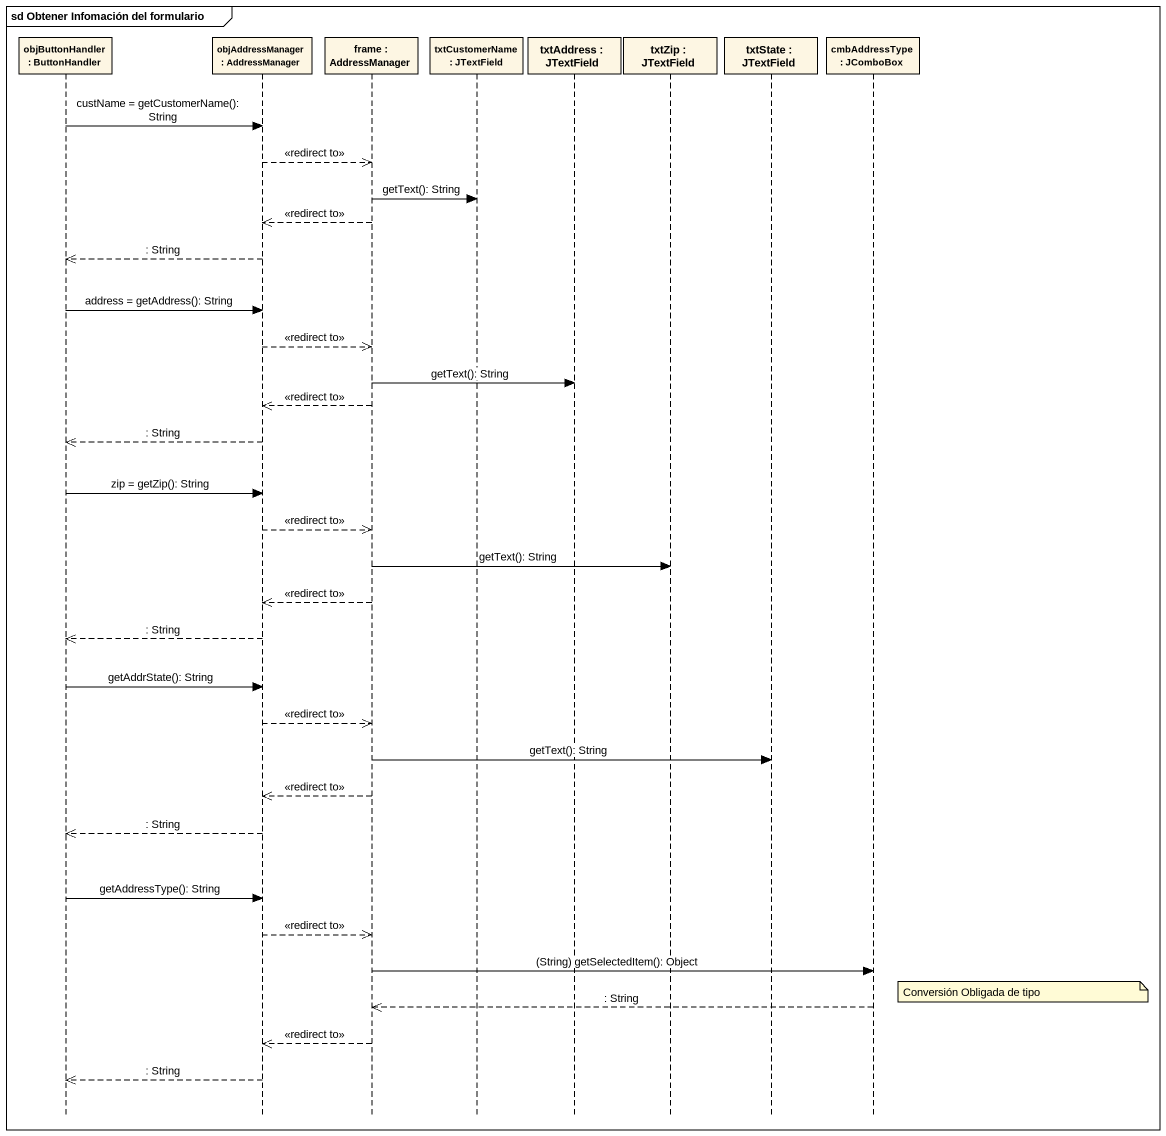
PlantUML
@startuml
mainframe sd Obtener Infomación del formulario
hide footbox
participant "objButtonHandler : ButtonHandler" as objButtonHandler
participant "objAddressManager : AddressManager" as objAddressManager
participant "frame : AddressManager" as frame_
participant "txtCustomerName : JTextField" as txtCustomerName
participant "txtAddress : JTextField" as txtAddress
participant "txtZip : JTextField" as txtZip
participant "txtState : JTextField" as txtState
participant "cmbAddressType : JComboBox" as cmbAddressType

objButtonHandler -> objAddressManager : custName = getCustomerName(): String
objAddressManager -->> frame_ : <<redirect to>>
frame_ -> txtCustomerName : getText(): String
frame_ -->> objAddressManager : <<redirect to>>
objAddressManager -->> objButtonHandler : : String
objButtonHandler -> objAddressManager : address = getAddress(): String
objAddressManager -->> frame_ : <<redirect to>>
frame_ -> txtAddress : getText(): String
frame_ -->> objAddressManager : <<redirect to>>
objAddressManager -->> objButtonHandler : : String
objButtonHandler -> objAddressManager : zip = getZip(): String
objAddressManager -->> frame_ : <<redirect to>>
frame_ -> txtZip : getText(): String
frame_ -->> objAddressManager : <<redirect to>>
objAddressManager -->> objButtonHandler : : String
objButtonHandler -> objAddressManager : getAddrState(): String
objAddressManager -->> frame_ : <<redirect to>>
frame_ -> txtState : getText(): String
frame_ -->> objAddressManager : <<redirect to>>
objAddressManager -->> objButtonHandler : : String
objButtonHandler -> objAddressManager : getAddressType(): String
objAddressManager -->> frame_ : <<redirect to>>
frame_ -> cmbAddressType : (String) getSelectedItem(): Object
note right of cmbAddressType : Conversión Obligada de tipo
cmbAddressType -->> frame_ : : String
frame_ -->> objAddressManager : <<redirect to>>
objAddressManager -->> objButtonHandler : : String
@enduml
